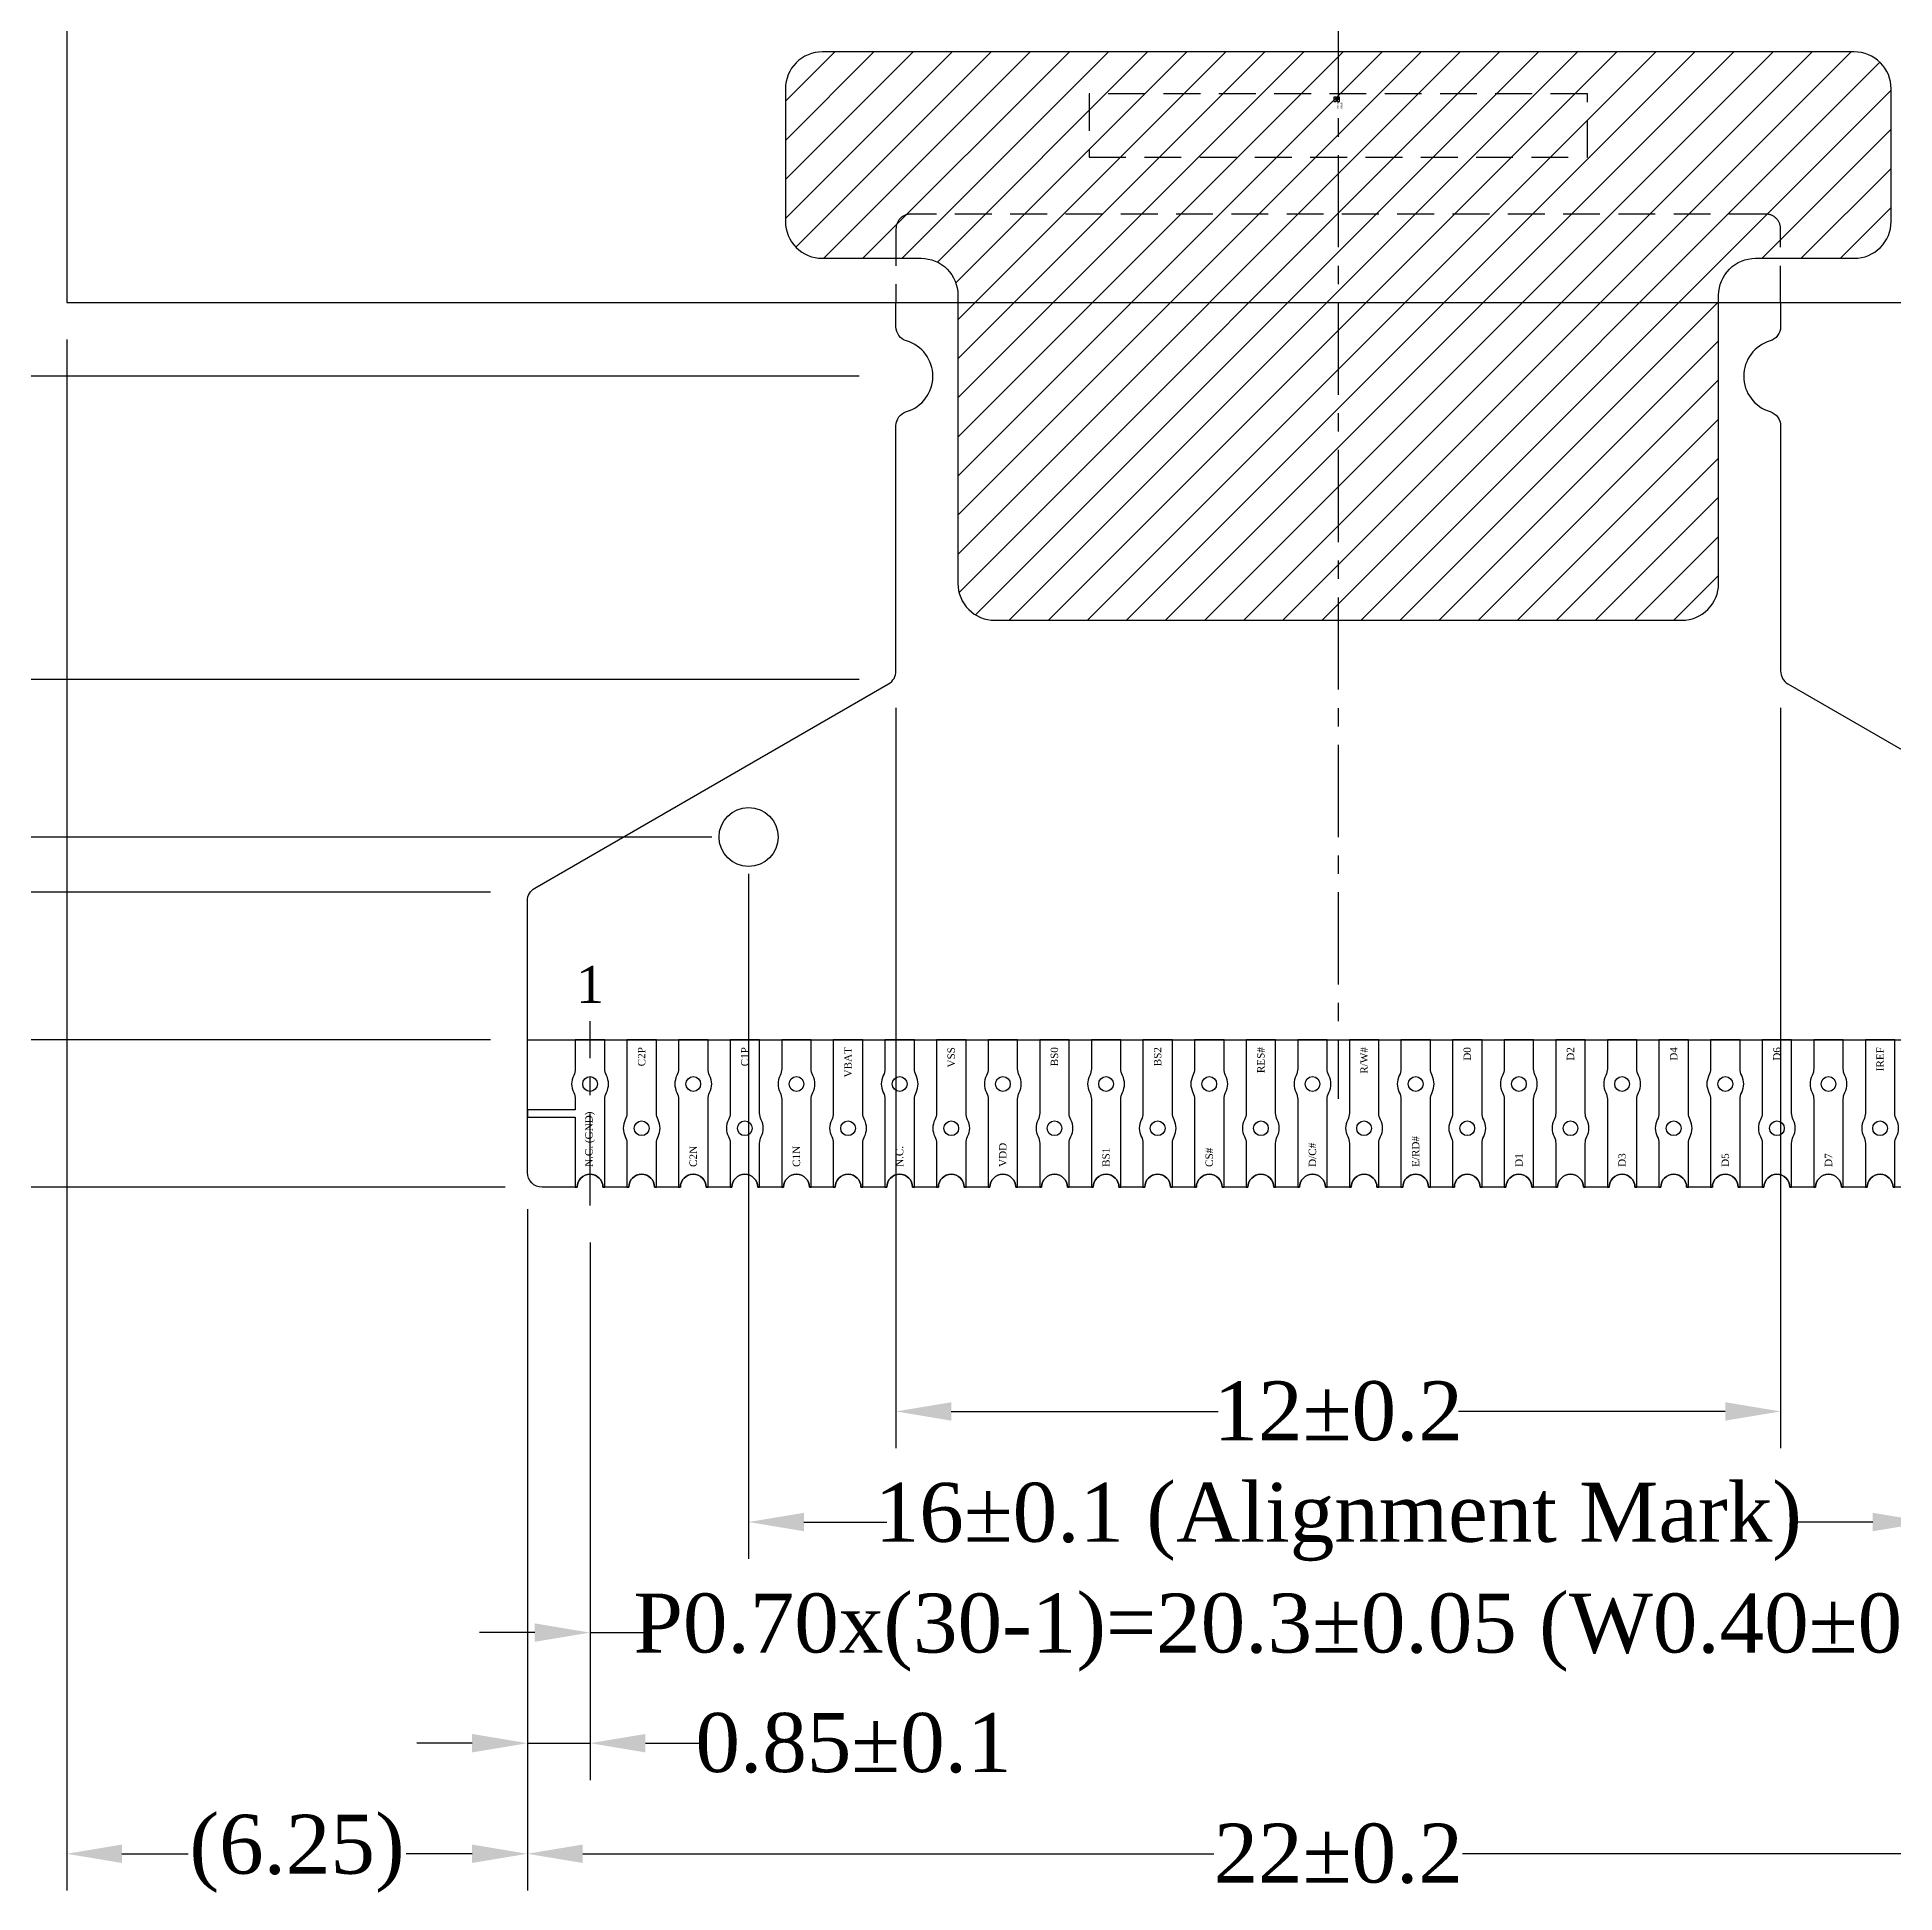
# Model space of a CAD drawing. Header units: millimetres. Extents: x -1 to 120, y 0 to 80.
# Drawn here: x 13.54 to 38.74, y 18.61 to 43.78 of the extents above; entities that cross this region are included whole.
import ezdxf

# ---------------------------------------------------------------- set-up
doc = ezdxf.new("R2010")
doc.units = ezdxf.units.MM
doc.header["$MEASUREMENT"] = 0
doc.linetypes.add('CENTER', pattern=[2, 1.25, -0.25, 0.25, -0.25])
doc.linetypes.add('DASHED', pattern=[0.75, 0.5, -0.25])
for name, color, linetype in [('Center', 1, 'CENTER'), ('Dimension', 7, 'Continuous'), ('Driver IC', 8, 'Continuous'), ('FPC', 30, 'Continuous'), ('IC-Lay1', 1, 'Continuous'), ('Index', 7, 'Continuous'), ('Tape', 6, 'Continuous')]:
    doc.layers.add(name, color=color, linetype=linetype)
doc.styles.get("Standard").update_dxf_attribs({"font": 'TIMES.TTF'})
doc.dimstyles.get("Standard").update_dxf_attribs({"dimtxt": 0.8, "dimasz": 0.75, "dimexe": 0.5, "dimexo": 0.5, "dimgap": 0.1, "dimtad": 0, "dimdec": 3, "dimdsep": 46, "dimtxsty": 'Standard', "dimcen": 0.09, "dimadec": 0, "dimazin": 2, "dimtfac": 1, "dimtdec": 3, "dimtmove": 0, "dimatfit": 3, "dimfxl": 0, "dimtolj": 1, "dimarcsym": 0})

# ---------------------------------------------------------------- blocks, each defined once
blk = doc.blocks.new('*D11')
at = {"layer": 'Defpoints', "color": 0}
for p in [(13.94, 63.18), (4.7, 40.18), (13.94, 40.18)]:
    blk.add_point(p, dxfattribs=at)
at = {"layer": 'Dimension', "color": 0, "lineweight": -2}
for p, q in [((13.44, 63.18), (4.2, 63.18)), ((4.7, 62.43), (4.7, 56.385)), ((4.7, 40.93), (4.7, 46.975)), ((13.44, 40.18), (4.2, 40.18))]:
    blk.add_line(p, q, dxfattribs=at)
at = {"layer": 'Dimension', "color": 0}
for points in [[(4.575, 62.43), (4.825, 62.43), (4.7, 63.18)], [(4.575, 40.93), (4.825, 40.93), (4.7, 40.18)]]:
    blk.add_solid(points, dxfattribs=at)
at = {"layer": 'Dimension', "color": 0, "insert": (4.7, 51.68), "char_height": 0.8, "attachment_point": 5, "rotation": 90}
blk.add_mtext('\\A1;23±0.2 (Panel Size)', dxfattribs=at)
blk = doc.blocks.new('*D12')
at = {"layer": 'Defpoints', "color": 0}
for p in [(3.2, 63.18), (13.94, 63.18), (20.39, 28.18)]:
    blk.add_point(p, dxfattribs=at)
at = {"layer": 'Dimension', "color": 0, "lineweight": -2}
for p, q in [((13.44, 63.18), (2.7, 63.18)), ((3.2, 62.43), (3.2, 46.716)), ((3.2, 28.93), (3.2, 44.644)), ((19.89, 28.18), (2.7, 28.18))]:
    blk.add_line(p, q, dxfattribs=at)
at = {"layer": 'Dimension', "color": 0}
for points in [[(3.075, 62.43), (3.325, 62.43), (3.2, 63.18)], [(3.075, 28.93), (3.325, 28.93), (3.2, 28.18)]]:
    blk.add_solid(points, dxfattribs=at)
at = {"layer": 'Dimension', "color": 0, "insert": (3.2, 45.68), "char_height": 0.8, "attachment_point": 5, "rotation": 90}
blk.add_mtext('\\A1;(35)', dxfattribs=at)
blk = doc.blocks.new('*D35')
at = {"layer": 'Defpoints', "color": 0}
for p in [(13.94, 40.18), (4.7, 28.18), (20.39, 28.18)]:
    blk.add_point(p, dxfattribs=at)
at = {"layer": 'Dimension', "color": 0, "lineweight": -2}
for p, q in [((13.44, 40.18), (4.2, 40.18)), ((4.7, 39.43), (4.7, 35.786)), ((4.7, 28.93), (4.7, 32.574)), ((19.89, 28.18), (4.2, 28.18))]:
    blk.add_line(p, q, dxfattribs=at)
at = {"layer": 'Dimension', "color": 0}
for points in [[(4.575, 39.43), (4.825, 39.43), (4.7, 40.18)], [(4.575, 28.93), (4.825, 28.93), (4.7, 28.18)]]:
    blk.add_solid(points, dxfattribs=at)
at = {"layer": 'Dimension', "color": 0, "insert": (4.7, 34.18), "char_height": 0.8, "attachment_point": 5, "rotation": 90}
blk.add_mtext('\\A1;12±0.3', dxfattribs=at)
blk = doc.blocks.new('*D36')
at = {"layer": 'Defpoints', "color": 0}
for p in [(21.04, 27.93), (41.34, 27.93), (41.34, 22.138)]:
    blk.add_point(p, dxfattribs=at)
at = {"layer": 'Dimension', "color": 0, "lineweight": -2}
for p, q in [((21.04, 27.43), (21.04, 21.638)), ((41.34, 27.43), (41.34, 21.638)), ((20.29, 22.138), (19.54, 22.138)), ((21.04, 22.138), (21.834, 22.138)), ((41.34, 22.138), (40.546, 22.138)), ((42.09, 22.138), (42.84, 22.138))]:
    blk.add_line(p, q, dxfattribs=at)
at = {"layer": 'Dimension', "color": 0}
for points in [[(20.29, 22.263), (20.29, 22.013), (21.04, 22.138)], [(42.09, 22.263), (42.09, 22.013), (41.34, 22.138)]]:
    blk.add_solid(points, dxfattribs=at)
at = {"layer": 'Dimension', "color": 0, "insert": (31.19, 22.138), "char_height": 0.8, "attachment_point": 5}
blk.add_mtext('\\A1;P0.70x(30-1)=20.3±0.05 (W0.40%%p0.03)', dxfattribs=at)
blk = doc.blocks.new('*D37')
at = {"layer": 'Defpoints', "color": 0}
for p in [(20.19, 28.38), (21.04, 27.93), (21.04, 20.638)]:
    blk.add_point(p, dxfattribs=at)
at = {"layer": 'Dimension', "color": 0, "lineweight": -2}
for p, q in [((20.19, 27.88), (20.19, 20.138)), ((21.04, 27.43), (21.04, 20.138)), ((19.44, 20.638), (18.69, 20.638)), ((20.19, 20.638), (21.04, 20.638)), ((21.79, 20.638), (22.54, 20.638))]:
    blk.add_line(p, q, dxfattribs=at)
at = {"layer": 'Dimension', "color": 0}
for points in [[(19.44, 20.763), (19.44, 20.513), (20.19, 20.638)], [(21.79, 20.763), (21.79, 20.513), (21.04, 20.638)]]:
    blk.add_solid(points, dxfattribs=at)
at = {"layer": 'Dimension', "color": 0, "insert": (24.614, 20.638), "char_height": 0.8, "attachment_point": 5}
blk.add_mtext('\\A1;0.85±0.1', dxfattribs=at)
blk = doc.blocks.new('*D38')
at = {"layer": 'Defpoints', "color": 0}
for p in [(23.19, 32.93), (39.19, 32.93), (23.19, 23.638)]:
    blk.add_point(p, dxfattribs=at)
at = {"layer": 'Dimension', "color": 0, "lineweight": -2}
for p, q in [((23.19, 32.43), (23.19, 23.138)), ((39.19, 32.43), (39.19, 23.138)), ((23.94, 23.638), (25.065, 23.638)), ((38.44, 23.638), (37.315, 23.638))]:
    blk.add_line(p, q, dxfattribs=at)
at = {"layer": 'Dimension', "color": 0}
for points in [[(23.94, 23.763), (23.94, 23.513), (23.19, 23.638)], [(38.44, 23.763), (38.44, 23.513), (39.19, 23.638)]]:
    blk.add_solid(points, dxfattribs=at)
at = {"layer": 'Dimension', "color": 0, "insert": (31.19, 23.638), "char_height": 0.8, "attachment_point": 5}
blk.add_mtext('\\A1;16±0.1 (Alignment Mark)', dxfattribs=at)
blk = doc.blocks.new('*D39')
at = {"layer": 'Defpoints', "color": 0}
for p in [(20.19, 28.38), (42.19, 28.38), (20.19, 19.138)]:
    blk.add_point(p, dxfattribs=at)
at = {"layer": 'Dimension', "color": 0, "lineweight": -2}
for p, q in [((20.19, 27.88), (20.19, 18.638)), ((42.19, 27.88), (42.19, 18.638)), ((20.94, 19.138), (29.503, 19.138)), ((41.44, 19.138), (32.877, 19.138))]:
    blk.add_line(p, q, dxfattribs=at)
at = {"layer": 'Dimension', "color": 0}
for points in [[(20.94, 19.263), (20.94, 19.013), (20.19, 19.138)], [(41.44, 19.263), (41.44, 19.013), (42.19, 19.138)]]:
    blk.add_solid(points, dxfattribs=at)
at = {"layer": 'Dimension', "color": 0, "insert": (31.19, 19.138), "char_height": 0.8, "attachment_point": 5}
blk.add_mtext('\\A1;22±0.2', dxfattribs=at)
blk = doc.blocks.new('*D40')
at = {"layer": 'Defpoints', "color": 0}
for p in [(10.7, 32.18), (20.19, 32.18), (20.39, 28.18)]:
    blk.add_point(p, dxfattribs=at)
at = {"layer": 'Dimension', "color": 0, "lineweight": -2}
for p, q in [((19.69, 32.18), (10.2, 32.18)), ((10.7, 31.43), (10.7, 30.546)), ((10.7, 28.93), (10.7, 29.814)), ((19.89, 28.18), (10.2, 28.18))]:
    blk.add_line(p, q, dxfattribs=at)
at = {"layer": 'Dimension', "color": 0}
for points in [[(10.575, 31.43), (10.825, 31.43), (10.7, 32.18)], [(10.575, 28.93), (10.825, 28.93), (10.7, 28.18)]]:
    blk.add_solid(points, dxfattribs=at)
at = {"layer": 'Dimension', "color": 0, "insert": (10.7, 30.18), "char_height": 0.8, "attachment_point": 5, "rotation": 90}
blk.add_mtext('\\A1;4', dxfattribs=at)
blk = doc.blocks.new('*D41')
at = {"layer": 'Defpoints', "color": 0}
for p in [(7.7, 35.067), (25.19, 35.067), (20.39, 28.18)]:
    blk.add_point(p, dxfattribs=at)
at = {"layer": 'Dimension', "color": 0, "lineweight": -2}
for p, q in [((24.69, 35.067), (7.2, 35.067)), ((7.7, 34.317), (7.7, 33.001)), ((7.7, 28.93), (7.7, 30.246)), ((19.89, 28.18), (7.2, 28.18))]:
    blk.add_line(p, q, dxfattribs=at)
at = {"layer": 'Dimension', "color": 0}
for points in [[(7.575, 34.317), (7.825, 34.317), (7.7, 35.067)], [(7.575, 28.93), (7.825, 28.93), (7.7, 28.18)]]:
    blk.add_solid(points, dxfattribs=at)
at = {"layer": 'Dimension', "color": 0, "insert": (7.7, 31.623), "char_height": 0.8, "attachment_point": 5, "rotation": 90}
blk.add_mtext('\\A1;6.887', dxfattribs=at)
blk = doc.blocks.new('*D42')
at = {"layer": 'Defpoints', "color": 0}
for p in [(6.2, 39.18), (25.19, 39.18), (20.39, 28.18)]:
    blk.add_point(p, dxfattribs=at)
at = {"layer": 'Dimension', "color": 0, "lineweight": -2}
for p, q in [((24.69, 39.18), (5.7, 39.18)), ((6.2, 38.43), (6.2, 34.229)), ((6.2, 28.93), (6.2, 33.131)), ((19.89, 28.18), (5.7, 28.18))]:
    blk.add_line(p, q, dxfattribs=at)
at = {"layer": 'Dimension', "color": 0}
for points in [[(6.075, 38.43), (6.325, 38.43), (6.2, 39.18)], [(6.075, 28.93), (6.325, 28.93), (6.2, 28.18)]]:
    blk.add_solid(points, dxfattribs=at)
at = {"layer": 'Dimension', "color": 0, "insert": (6.2, 33.68), "char_height": 0.8, "attachment_point": 5, "rotation": 90}
blk.add_mtext('\\A1;11', dxfattribs=at)
blk = doc.blocks.new('*D43')
at = {"layer": 'Defpoints', "color": 0}
for p in [(23.19, 32.93), (9.2, 28.18), (20.39, 28.18)]:
    blk.add_point(p, dxfattribs=at)
at = {"layer": 'Dimension', "color": 0, "lineweight": -2}
for p, q in [((22.69, 32.93), (8.7, 32.93)), ((9.2, 32.18), (9.2, 31.64)), ((9.2, 28.93), (9.2, 29.47)), ((19.89, 28.18), (8.7, 28.18))]:
    blk.add_line(p, q, dxfattribs=at)
at = {"layer": 'Dimension', "color": 0}
for points in [[(9.075, 32.18), (9.325, 32.18), (9.2, 32.93)], [(9.075, 28.93), (9.325, 28.93), (9.2, 28.18)]]:
    blk.add_solid(points, dxfattribs=at)
at = {"layer": 'Dimension', "color": 0, "insert": (9.2, 30.555), "char_height": 0.8, "attachment_point": 5, "rotation": 90}
blk.add_mtext('\\A1;4.75', dxfattribs=at)
blk = doc.blocks.new('*D44')
at = {"layer": 'Defpoints', "color": 0}
for p in [(13.94, 40.18), (20.19, 28.38), (13.94, 19.138)]:
    blk.add_point(p, dxfattribs=at)
at = {"layer": 'Dimension', "color": 0, "lineweight": -2}
for p, q in [((13.94, 39.68), (13.94, 18.638)), ((20.19, 27.88), (20.19, 18.638)), ((14.69, 19.138), (15.586, 19.138)), ((19.44, 19.138), (18.544, 19.138))]:
    blk.add_line(p, q, dxfattribs=at)
at = {"layer": 'Dimension', "color": 0}
for points in [[(14.69, 19.263), (14.69, 19.013), (13.94, 19.138)], [(19.44, 19.263), (19.44, 19.013), (20.19, 19.138)]]:
    blk.add_solid(points, dxfattribs=at)
at = {"layer": 'Dimension', "color": 0, "insert": (17.065, 19.138), "char_height": 0.8, "attachment_point": 5}
blk.add_mtext('\\A1;(6.25)', dxfattribs=at)
blk = doc.blocks.new('*D32')
at = {"layer": 'Defpoints', "color": 0}
for p in [(20.19, 30.18), (12.2, 28.18), (20.39, 28.18)]:
    blk.add_point(p, dxfattribs=at)
at = {"layer": 'Dimension', "color": 0, "lineweight": -2}
for p, q in [((19.69, 30.18), (11.7, 30.18)), ((12.2, 29.43), (12.2, 28.93)), ((19.89, 28.18), (11.7, 28.18)), ((12.2, 28.18), (12.2, 27.43))]:
    blk.add_line(p, q, dxfattribs=at)
at = {"layer": 'Dimension', "color": 0}
for points in [[(12.075, 29.43), (12.325, 29.43), (12.2, 30.18)], [(12.075, 28.93), (12.325, 28.93), (12.2, 28.18)]]:
    blk.add_solid(points, dxfattribs=at)
at = {"layer": 'Dimension', "color": 0, "insert": (12.2, 26.063), "char_height": 0.8, "attachment_point": 5, "rotation": 90}
blk.add_mtext('\\A1;2±0.3', dxfattribs=at)
blk = doc.blocks.new('*D33')
at = {"layer": 'Defpoints', "color": 0}
for p in [(25.19, 35.182), (37.19, 35.182), (25.19, 25.138)]:
    blk.add_point(p, dxfattribs=at)
at = {"layer": 'Dimension', "color": 0, "lineweight": -2}
for p, q in [((25.19, 34.682), (25.19, 24.638)), ((37.19, 34.682), (37.19, 24.638)), ((25.94, 25.138), (29.56, 25.138)), ((36.44, 25.138), (32.82, 25.138))]:
    blk.add_line(p, q, dxfattribs=at)
at = {"layer": 'Dimension', "color": 0}
for points in [[(25.94, 25.263), (25.94, 25.013), (25.19, 25.138)], [(36.44, 25.263), (36.44, 25.013), (37.19, 25.138)]]:
    blk.add_solid(points, dxfattribs=at)
at = {"layer": 'Dimension', "color": 0, "insert": (31.19, 25.138), "char_height": 0.8, "attachment_point": 5}
blk.add_mtext('\\A1;12±0.2', dxfattribs=at)

msp = doc.modelspace()

# ---------------------------------------------------------------- hatches: boundary and pattern name
at = {"layer": 'Tape'}
h = msp.add_hatch(dxfattribs=at)
h.set_pattern_fill('ANSI31', color=256, scale=3, style=0)
h.set_pattern_definition([(45, (-1.4413, -1.84385), (-0.265165, 0.265165), [])])
h.paths.add_polyline_path([(36.85, 40.78), (38.19, 40.78, 0.4142136), (38.69, 41.28), (38.69, 43.08, 0.4142136), (38.19, 43.58), (24.19, 43.58, 0.4142136), (23.69, 43.08), (23.69, 41.28, 0.4142136), (24.19, 40.78), (25.53, 40.78, -0.4142136), (26.03, 40.28), (26.03, 36.3699, 0.4142136), (26.53, 35.8699), (35.85, 35.8699, 0.4142136), (36.35, 36.3699), (36.35, 40.28, -0.4142136)])

# ---------------------------------------------------------------- linework, layer by layer
msp.add_lwpolyline([(13.94, 40.18), (48.44, 40.18), (48.44, 63.18), (13.94, 63.18)], close=True)
at = {"layer": 'Center'}
for p, q in [((31.19, 64.18), (31.19, 29.38)), ((21.04, 27.93), (21.04, 30.43))]:
    msp.add_line(p, q, dxfattribs=at)
at = {"layer": 'Driver IC', "linetype": 'DASHED'}
msp.add_lwpolyline([(27.81, 42.15), (34.57, 42.15), (34.57, 43.01), (27.81, 43.01)], close=True, dxfattribs=at)
at = {"layer": 'FPC', "color": 34}
msp.add_line((20.19, 30.18), (42.19, 30.18), dxfattribs=at)
at = {"layer": 'FPC', "linetype": 'DASHED'}
msp.add_lwpolyline([(37.19, 40.18), (37.19, 41.18, 0.4142136), (36.99, 41.38), (25.39, 41.38, 0.4142136), (25.19, 41.18), (25.19, 40.18)], format="xyb", dxfattribs=at)
at = {"layer": 'FPC'}
for points in [[(39.065, 28.18), (38.715, 28.18, 1), (38.365, 28.18), (38.015, 28.18, 1), (37.665, 28.18), (37.315, 28.18, 1), (36.965, 28.18), (36.615, 28.18, 1), (36.265, 28.18), (35.915, 28.18, 1), (35.565, 28.18), (35.215, 28.18, 1), (34.865, 28.18), (34.515, 28.18, 1), (34.165, 28.18), (33.815, 28.18, 1), (33.465, 28.18), (33.115, 28.18, 1), (32.765, 28.18), (32.415, 28.18, 1), (32.065, 28.18), (31.715, 28.18, 1), (31.365, 28.18), (31.015, 28.18, 1), (30.665, 28.18), (30.315, 28.18, 1), (29.965, 28.18), (29.615, 28.18, 1), (29.265, 28.18), (28.915, 28.18, 1), (28.565, 28.18), (28.215, 28.18, 1), (27.865, 28.18), (27.515, 28.18, 1), (27.165, 28.18), (26.815, 28.18, 1), (26.465, 28.18), (26.115, 28.18, 1), (25.765, 28.18), (25.415, 28.18, 1), (25.065, 28.18), (24.715, 28.18, 1), (24.365, 28.18), (24.015, 28.18, 1), (23.665, 28.18), (23.315, 28.18, 1), (22.965, 28.18), (22.615, 28.18, 1), (22.265, 28.18), (21.915, 28.18, 1), (21.565, 28.18), (21.215, 28.18, 1), (20.865, 28.18), (20.39, 28.18, -0.4142136), (20.19, 28.38), (20.19, 32.0645, -0.2679492), (20.29, 32.2377), (25.09, 35.009, 0.2679492), (25.19, 35.1822), (25.19, 38.5092, -0.3316793), (25.3329, 38.7008, 0.745356), (25.3329, 39.6592, -0.3316793), (25.19, 39.8508), (25.19, 40.18)], [(37.19, 40.18), (37.19, 39.8508, -0.3316793), (37.0471, 39.6592, 0.745356), (37.0471, 38.7008, -0.3316793), (37.19, 38.5092), (37.19, 35.1822, 0.2679492), (37.29, 35.009), (42.09, 32.2377, -0.2679492)]]:
    msp.add_lwpolyline(points, format="xyb", dxfattribs=at)
at = {"layer": 'FPC', "color": 7}
for points in [[(21.215, 28.18), (21.24, 28.18), (21.24, 29.3738, -0.1195351), (21.2622, 29.4655, 0.2425356), (21.2622, 29.6945, -0.1195351), (21.24, 29.7862), (21.24, 30.18), (20.84, 30.18), (20.84, 29.7862, -0.1195351), (20.8178, 29.6945, 0.2425356), (20.8178, 29.4655, -0.1195351), (20.84, 29.3738), (20.84, 29.23), (20.19, 29.23), (20.19, 29.13), (20.84, 29.13), (20.84, 28.18), (20.865, 28.18, -1)], [(21.915, 28.18), (21.94, 28.18), (21.94, 28.7738, -0.1195351), (21.9622, 28.8655, 0.2425356), (21.9622, 29.0945, -0.1195351), (21.94, 29.1862), (21.94, 30.18), (21.54, 30.18), (21.54, 29.1862, -0.1195351), (21.5178, 29.0945, 0.2425356), (21.5178, 28.8655, -0.1195351), (21.54, 28.7738), (21.54, 28.18), (21.565, 28.18, -1)], [(22.615, 28.18), (22.64, 28.18), (22.64, 29.3738, -0.1195351), (22.6622, 29.4655, 0.2425356), (22.6622, 29.6945, -0.1195351), (22.64, 29.7862), (22.64, 30.18), (22.24, 30.18), (22.24, 29.7862, -0.1195351), (22.2178, 29.6945, 0.2425356), (22.2178, 29.4655, -0.1195351), (22.24, 29.3738), (22.24, 28.18), (22.265, 28.18, -1)], [(23.315, 28.18), (23.34, 28.18), (23.34, 28.7738, -0.1195351), (23.3622, 28.8655, 0.2425356), (23.3622, 29.0945, -0.1195351), (23.34, 29.1862), (23.34, 30.18), (22.94, 30.18), (22.94, 29.1862, -0.1195351), (22.9178, 29.0945, 0.2425356), (22.9178, 28.8655, -0.1195351), (22.94, 28.7738), (22.94, 28.18), (22.965, 28.18, -1)], [(24.015, 28.18), (24.04, 28.18), (24.04, 29.3738, -0.1195351), (24.0622, 29.4655, 0.2425356), (24.0622, 29.6945, -0.1195351), (24.04, 29.7862), (24.04, 30.18), (23.64, 30.18), (23.64, 29.7862, -0.1195351), (23.6178, 29.6945, 0.2425356), (23.6178, 29.4655, -0.1195351), (23.64, 29.3738), (23.64, 28.18), (23.665, 28.18, -1)], [(24.715, 28.18), (24.74, 28.18), (24.74, 28.7738, -0.1195351), (24.7622, 28.8655, 0.2425356), (24.7622, 29.0945, -0.1195351), (24.74, 29.1862), (24.74, 30.18), (24.34, 30.18), (24.34, 29.1862, -0.1195351), (24.3178, 29.0945, 0.2425356), (24.3178, 28.8655, -0.1195351), (24.34, 28.7738), (24.34, 28.18), (24.365, 28.18, -1)], [(25.415, 28.18), (25.44, 28.18), (25.44, 29.3738, -0.1195351), (25.4622, 29.4655, 0.2425356), (25.4622, 29.6945, -0.1195351), (25.44, 29.7862), (25.44, 30.18), (25.04, 30.18), (25.04, 29.7862, -0.1195351), (25.0178, 29.6945, 0.2425356), (25.0178, 29.4655, -0.1195351), (25.04, 29.3738), (25.04, 28.18), (25.065, 28.18, -1)], [(26.115, 28.18), (26.14, 28.18), (26.14, 28.7738, -0.1195351), (26.1622, 28.8655, 0.2425356), (26.1622, 29.0945, -0.1195351), (26.14, 29.1862), (26.14, 30.18), (25.74, 30.18), (25.74, 29.1862, -0.1195351), (25.7178, 29.0945, 0.2425356), (25.7178, 28.8655, -0.1195351), (25.74, 28.7738), (25.74, 28.18), (25.765, 28.18, -1)], [(26.815, 28.18), (26.84, 28.18), (26.84, 29.3738, -0.1195351), (26.8622, 29.4655, 0.2425356), (26.8622, 29.6945, -0.1195351), (26.84, 29.7862), (26.84, 30.18), (26.44, 30.18), (26.44, 29.7862, -0.1195351), (26.4178, 29.6945, 0.2425356), (26.4178, 29.4655, -0.1195351), (26.44, 29.3738), (26.44, 28.18), (26.465, 28.18, -1)], [(27.515, 28.18), (27.54, 28.18), (27.54, 28.7738, -0.1195351), (27.5622, 28.8655, 0.2425356), (27.5622, 29.0945, -0.1195351), (27.54, 29.1862), (27.54, 30.18), (27.14, 30.18), (27.14, 29.1862, -0.1195351), (27.1178, 29.0945, 0.2425356), (27.1178, 28.8655, -0.1195351), (27.14, 28.7738), (27.14, 28.18), (27.165, 28.18, -1)], [(28.215, 28.18), (28.24, 28.18), (28.24, 29.3738, -0.1195351), (28.2622, 29.4655, 0.2425356), (28.2622, 29.6945, -0.1195351), (28.24, 29.7862), (28.24, 30.18), (27.84, 30.18), (27.84, 29.7862, -0.1195351), (27.8178, 29.6945, 0.2425356), (27.8178, 29.4655, -0.1195351), (27.84, 29.3738), (27.84, 28.18), (27.865, 28.18, -1)], [(28.915, 28.18), (28.94, 28.18), (28.94, 28.7738, -0.1195351), (28.9622, 28.8655, 0.2425356), (28.9622, 29.0945, -0.1195351), (28.94, 29.1862), (28.94, 30.18), (28.54, 30.18), (28.54, 29.1862, -0.1195351), (28.5178, 29.0945, 0.2425356), (28.5178, 28.8655, -0.1195351), (28.54, 28.7738), (28.54, 28.18), (28.565, 28.18, -1)], [(29.615, 28.18), (29.64, 28.18), (29.64, 29.3738, -0.1195351), (29.6622, 29.4655, 0.2425356), (29.6622, 29.6945, -0.1195351), (29.64, 29.7862), (29.64, 30.18), (29.24, 30.18), (29.24, 29.7862, -0.1195351), (29.2178, 29.6945, 0.2425356), (29.2178, 29.4655, -0.1195351), (29.24, 29.3738), (29.24, 28.18), (29.265, 28.18, -1)], [(30.315, 28.18), (30.34, 28.18), (30.34, 28.7738, -0.1195351), (30.3622, 28.8655, 0.2425356), (30.3622, 29.0945, -0.1195351), (30.34, 29.1862), (30.34, 30.18), (29.94, 30.18), (29.94, 29.1862, -0.1195351), (29.9178, 29.0945, 0.2425356), (29.9178, 28.8655, -0.1195351), (29.94, 28.7738), (29.94, 28.18), (29.965, 28.18, -1)], [(31.015, 28.18), (31.04, 28.18), (31.04, 29.3738, -0.1195351), (31.0622, 29.4655, 0.2425356), (31.0622, 29.6945, -0.1195351), (31.04, 29.7862), (31.04, 30.18), (30.64, 30.18), (30.64, 29.7862, -0.1195351), (30.6178, 29.6945, 0.2425356), (30.6178, 29.4655, -0.1195351), (30.64, 29.3738), (30.64, 28.18), (30.665, 28.18, -1)], [(31.715, 28.18), (31.74, 28.18), (31.74, 28.7738, -0.1195351), (31.7622, 28.8655, 0.2425356), (31.7622, 29.0945, -0.1195351), (31.74, 29.1862), (31.74, 30.18), (31.34, 30.18), (31.34, 29.1862, -0.1195351), (31.3178, 29.0945, 0.2425356), (31.3178, 28.8655, -0.1195351), (31.34, 28.7738), (31.34, 28.18), (31.365, 28.18, -1)], [(32.415, 28.18), (32.44, 28.18), (32.44, 29.3738, -0.1195351), (32.4622, 29.4655, 0.2425356), (32.4622, 29.6945, -0.1195351), (32.44, 29.7862), (32.44, 30.18), (32.04, 30.18), (32.04, 29.7862, -0.1195351), (32.0178, 29.6945, 0.2425356), (32.0178, 29.4655, -0.1195351), (32.04, 29.3738), (32.04, 28.18), (32.065, 28.18, -1)], [(33.115, 28.18), (33.14, 28.18), (33.14, 28.7738, -0.1195351), (33.1622, 28.8655, 0.2425356), (33.1622, 29.0945, -0.1195351), (33.14, 29.1862), (33.14, 30.18), (32.74, 30.18), (32.74, 29.1862, -0.1195351), (32.7178, 29.0945, 0.2425356), (32.7178, 28.8655, -0.1195351), (32.74, 28.7738), (32.74, 28.18), (32.765, 28.18, -1)], [(33.815, 28.18), (33.84, 28.18), (33.84, 29.3738, -0.1195351), (33.8622, 29.4655, 0.2425356), (33.8622, 29.6945, -0.1195351), (33.84, 29.7862), (33.84, 30.18), (33.44, 30.18), (33.44, 29.7862, -0.1195351), (33.4178, 29.6945, 0.2425356), (33.4178, 29.4655, -0.1195351), (33.44, 29.3738), (33.44, 28.18), (33.465, 28.18, -1)], [(34.515, 28.18), (34.54, 28.18), (34.54, 28.7738, -0.1195351), (34.5622, 28.8655, 0.2425356), (34.5622, 29.0945, -0.1195351), (34.54, 29.1862), (34.54, 30.18), (34.14, 30.18), (34.14, 29.1862, -0.1195351), (34.1178, 29.0945, 0.2425356), (34.1178, 28.8655, -0.1195351), (34.14, 28.7738), (34.14, 28.18), (34.165, 28.18, -1)], [(35.215, 28.18), (35.24, 28.18), (35.24, 29.3738, -0.1195351), (35.2622, 29.4655, 0.2425356), (35.2622, 29.6945, -0.1195351), (35.24, 29.7862), (35.24, 30.18), (34.84, 30.18), (34.84, 29.7862, -0.1195351), (34.8178, 29.6945, 0.2425356), (34.8178, 29.4655, -0.1195351), (34.84, 29.3738), (34.84, 28.18), (34.865, 28.18, -1)], [(35.915, 28.18), (35.94, 28.18), (35.94, 28.7738, -0.1195351), (35.9622, 28.8655, 0.2425356), (35.9622, 29.0945, -0.1195351), (35.94, 29.1862), (35.94, 30.18), (35.54, 30.18), (35.54, 29.1862, -0.1195351), (35.5178, 29.0945, 0.2425356), (35.5178, 28.8655, -0.1195351), (35.54, 28.7738), (35.54, 28.18), (35.565, 28.18, -1)], [(36.615, 28.18), (36.64, 28.18), (36.64, 29.3738, -0.1195351), (36.6622, 29.4655, 0.2425356), (36.6622, 29.6945, -0.1195351), (36.64, 29.7862), (36.64, 30.18), (36.24, 30.18), (36.24, 29.7862, -0.1195351), (36.2178, 29.6945, 0.2425356), (36.2178, 29.4655, -0.1195351), (36.24, 29.3738), (36.24, 28.18), (36.265, 28.18, -1)], [(37.315, 28.18), (37.34, 28.18), (37.34, 28.7738, -0.1195351), (37.3622, 28.8655, 0.2425356), (37.3622, 29.0945, -0.1195351), (37.34, 29.1862), (37.34, 30.18), (36.94, 30.18), (36.94, 29.1862, -0.1195351), (36.9178, 29.0945, 0.2425356), (36.9178, 28.8655, -0.1195351), (36.94, 28.7738), (36.94, 28.18), (36.965, 28.18, -1)], [(38.015, 28.18), (38.04, 28.18), (38.04, 29.3738, -0.1195351), (38.0622, 29.4655, 0.2425356), (38.0622, 29.6945, -0.1195351), (38.04, 29.7862), (38.04, 30.18), (37.64, 30.18), (37.64, 29.7862, -0.1195351), (37.6178, 29.6945, 0.2425356), (37.6178, 29.4655, -0.1195351), (37.64, 29.3738), (37.64, 28.18), (37.665, 28.18, -1)], [(38.715, 28.18), (38.74, 28.18), (38.74, 28.7738, -0.1195351), (38.7622, 28.8655, 0.2425356), (38.7622, 29.0945, -0.1195351), (38.74, 29.1862), (38.74, 30.18), (38.34, 30.18), (38.34, 29.1862, -0.1195351), (38.3178, 29.0945, 0.2425356), (38.3178, 28.8655, -0.1195351), (38.34, 28.7738), (38.34, 28.18), (38.365, 28.18, -1)]]:
    msp.add_lwpolyline(points, format="xyb", close=True, dxfattribs=at)
at = {"layer": 'FPC', "color": 5}
msp.add_circle((23.19, 32.93), 0.4, dxfattribs=at)
at = {"layer": 'FPC', "color": 7}
for centre in [(21.04, 29.58), (22.44, 29.58), (23.84, 29.58), (25.24, 29.58), (26.64, 29.58), (28.04, 29.58), (29.44, 29.58), (30.84, 29.58), (32.24, 29.58), (33.64, 29.58), (35.04, 29.58), (36.44, 29.58), (37.84, 29.58), (21.74, 28.98), (23.14, 28.98), (24.54, 28.98), (25.94, 28.98), (27.34, 28.98), (28.74, 28.98), (30.14, 28.98), (31.54, 28.98), (32.94, 28.98), (34.34, 28.98), (35.74, 28.98), (37.14, 28.98), (38.54, 28.98)]:
    msp.add_circle(centre, 0.1, dxfattribs=at)
at = {"layer": 'IC-Lay1'}
for points in [[(31.129, 42.9065), (31.16, 42.9065), (31.16, 42.9655), (31.129, 42.9655), (31.129, 42.9065)], [(31.176, 42.9065), (31.207, 42.9065), (31.207, 42.9655), (31.176, 42.9655), (31.176, 42.9065)]]:
    msp.add_lwpolyline(points, dxfattribs=at)
at = {"layer": 'Tape', "ltscale": 0.5}
msp.add_lwpolyline([(38.19, 43.58), (24.19, 43.58, 0.4142136), (23.69, 43.08), (23.69, 41.28, 0.4142136), (24.19, 40.78), (25.53, 40.78, -0.4142136), (26.03, 40.28), (26.03, 36.3699, 0.4142136), (26.53, 35.8699), (35.85, 35.8699, 0.4142136), (36.35, 36.3699), (36.35, 40.28, -0.4142136), (36.85, 40.78), (38.19, 40.78, 0.4142136), (38.69, 41.28), (38.69, 43.08, 0.4142136)], format="xyb", close=True, dxfattribs=at)

# ---------------------------------------------------------------- texts
at = {"layer": 'IC-Lay1'}
for s, p in [('SEG64', (31.176, 42.8965)), ('SEG63', (31.223, 42.8965))]:
    msp.add_text(s, height=0.02, rotation=270, dxfattribs=at).set_placement(p)
at = {"layer": 'Index', "insert": (21.04, 30.68), "char_height": 0.5, "attachment_point": 8}
msp.add_mtext('{\\fTimes New Roman|b0|i0|c0|p18;1}', dxfattribs=at)
at = {"layer": 'Index', "char_height": 0.1, "rotation": 90}
for s, insert, attachment_point in [('C2P', (21.74, 30.08), 6), ('C1P', (23.14, 30.08), 6), ('VBAT', (24.54, 30.08), 6), ('VSS', (25.94, 30.08), 6), ('BS0', (27.34, 30.08), 6), ('BS2', (28.74, 30.08), 6), ('RES#', (30.14, 30.08), 6), ('R/W#', (31.54, 30.08), 6), ('D0', (32.94, 30.08), 6), ('D2', (34.34, 30.08), 6), ('D4', (35.74, 30.08), 6), ('D6', (37.14, 30.08), 6), ('IREF', (38.54, 30.08), 6), ('N.C. (GND)', (21.04, 28.455), 4), ('C2N', (22.44, 28.455), 4), ('C1N', (23.84, 28.455), 4), ('N.C.', (25.24, 28.455), 4), ('VDD', (26.64, 28.455), 4), ('D/C#', (30.84, 28.455), 4), ('E/RD#', (32.24, 28.455), 4), ('BS1', (28.04, 28.455), 4), ('CS#', (29.44, 28.455), 4), ('D1', (33.64, 28.455), 4), ('D3', (35.04, 28.455), 4), ('D5', (36.44, 28.455), 4), ('D7', (37.84, 28.455), 4)]:
    msp.add_mtext(s, dxfattribs=dict(at, insert=insert, attachment_point=attachment_point))

# ---------------------------------------------------------------- dimensions: what is measured, and where the dimension line sits
at = {"layer": 'Dimension'}
for base, p1, p2, text, override, picture, middle in [((3.2, 63.18), (20.39, 28.18), (13.94, 63.18), '(<>)', {"dimdec": 2}, '*D12', (3.2, 45.68)), ((4.7, 40.18), (13.94, 63.18), (13.94, 40.18), '<> (Panel Size)', {"dimtxt": 0.8, "dimtol": 1, "dimtp": 0.2, "dimtm": 0.2}, '*D11', (4.7, 51.68))]:
    dim = msp.add_linear_dim(base=base, p1=p1, p2=p2, angle=90, text=text, dimstyle='Standard', override=override, dxfattribs=at)
    dim.commit()
    dim.dimension.update_dxf_attribs({"geometry": picture, "text_midpoint": middle})
for base, p1, p2, override, picture, middle in [((4.7, 28.18), (13.94, 40.18), (20.39, 28.18), {"dimtxt": 0.8, "dimasz": 0.75, "dimexe": 0.5, "dimexo": 0.5, "dimgap": 0.1, "dimtih": 0, "dimtoh": 0, "dimdec": 3, "dimzin": 8, "dimazin": 2, "dimtol": 1, "dimlim": 0, "dimtp": 0.3, "dimtm": 0.3, "dimtzin": 8}, '*D35', (4.7, 34.18)), ((6.2, 39.18), (20.39, 28.18), (25.19, 39.18), {"dimtxt": 0.8, "dimasz": 0.75, "dimexe": 0.5, "dimexo": 0.5, "dimgap": 0.1, "dimtih": 0, "dimtoh": 0, "dimdec": 3, "dimzin": 8, "dimazin": 2, "dimtzin": 8}, '*D42', (6.2, 33.68)), ((7.7, 35.0668), (20.39, 28.18), (25.19, 35.0668), {"dimtxt": 0.8, "dimasz": 0.75, "dimexe": 0.5, "dimexo": 0.5, "dimgap": 0.1, "dimtih": 0, "dimtoh": 0, "dimdec": 3, "dimzin": 8, "dimazin": 2, "dimtzin": 8}, '*D41', (7.7, 31.6234)), ((9.2, 28.18), (23.19, 32.93), (20.39, 28.18), {"dimtxt": 0.8, "dimasz": 0.75, "dimexe": 0.5, "dimexo": 0.5, "dimgap": 0.1, "dimtih": 0, "dimtoh": 0, "dimdec": 3, "dimzin": 8, "dimazin": 2, "dimtzin": 8}, '*D43', (9.2, 30.555)), ((10.7, 32.18), (20.39, 28.18), (20.19, 32.18), {"dimtxt": 0.8, "dimasz": 0.75, "dimexe": 0.5, "dimexo": 0.5, "dimgap": 0.1, "dimtih": 0, "dimtoh": 0, "dimdec": 3, "dimzin": 8, "dimazin": 2, "dimtzin": 8}, '*D40', (10.7, 30.18)), ((12.2, 28.18), (20.19, 30.18), (20.39, 28.18), {"dimtxt": 0.8, "dimasz": 0.75, "dimexe": 0.5, "dimexo": 0.5, "dimgap": 0.1, "dimtih": 0, "dimtoh": 0, "dimdec": 3, "dimzin": 8, "dimazin": 2, "dimtol": 1, "dimtp": 0.3, "dimtm": 0.3, "dimtzin": 8}, '*D32', (12.2, 26.0628))]:
    dim = msp.add_linear_dim(base=base, p1=p1, p2=p2, angle=90, dimstyle='Standard', override=override, dxfattribs=at)
    dim.commit()
    dim.dimension.update_dxf_attribs({"geometry": picture, "text_midpoint": middle})
for base, p1, p2, text, override, picture, middle in [((13.94, 19.138), (20.19, 28.38), (13.94, 40.18), '(<>)', {"dimtxt": 0.8, "dimasz": 0.75, "dimexe": 0.5, "dimexo": 0.5, "dimgap": 0.1, "dimtih": 0, "dimtoh": 0, "dimdec": 3, "dimzin": 8, "dimazin": 2, "dimtzin": 8}, '*D44', (17.065, 19.138)), ((23.19, 23.638), (39.19, 32.93), (23.19, 32.93), '<> (Alignment Mark)', {"dimtxt": 0.8, "dimasz": 0.75, "dimexe": 0.5, "dimexo": 0.5, "dimgap": 0.1, "dimtih": 0, "dimtoh": 0, "dimdec": 3, "dimzin": 8, "dimazin": 2, "dimtol": 1, "dimtp": 0.1, "dimtm": 0.1, "dimtofl": 1, "dimtzin": 8}, '*D38', (31.19, 23.638)), ((41.34, 22.138), (21.04, 27.93), (41.34, 27.93), 'P0.70x(30-1)=<> (W0.40%%p0.03)', {"dimtxt": 0.8, "dimasz": 0.75, "dimexe": 0.5, "dimexo": 0.5, "dimgap": 0.1, "dimtih": 0, "dimtoh": 0, "dimdec": 3, "dimzin": 8, "dimazin": 2, "dimtol": 1, "dimtp": 0.05, "dimtm": 0.05, "dimtzin": 8}, '*D36', (31.19, 22.138))]:
    dim = msp.add_linear_dim(base=base, p1=p1, p2=p2, text=text, dimstyle='Standard', override=override, dxfattribs=at)
    dim.commit()
    dim.dimension.update_dxf_attribs({"geometry": picture, "text_midpoint": middle})
for base, p1, p2, override, picture, middle in [((25.19, 25.138), (37.19, 35.1822), (25.19, 35.1822), {"dimtxt": 0.8, "dimasz": 0.75, "dimexe": 0.5, "dimexo": 0.5, "dimgap": 0.1, "dimtih": 0, "dimtoh": 0, "dimdec": 3, "dimzin": 8, "dimazin": 2, "dimtol": 1, "dimtp": 0.2, "dimtm": 0.2, "dimtzin": 8}, '*D33', (31.19, 25.138)), ((21.04, 20.638), (20.19, 28.38), (21.04, 27.93), {"dimtxt": 0.8, "dimasz": 0.75, "dimexe": 0.5, "dimexo": 0.5, "dimgap": 0.1, "dimtih": 0, "dimtoh": 0, "dimdec": 3, "dimzin": 8, "dimazin": 2, "dimtol": 1, "dimtp": 0.1, "dimtm": 0.1, "dimtofl": 1, "dimtzin": 8}, '*D37', (24.6138, 20.638)), ((20.19, 19.138), (42.19, 28.38), (20.19, 28.38), {"dimtxt": 0.8, "dimasz": 0.75, "dimexe": 0.5, "dimexo": 0.5, "dimgap": 0.1, "dimtih": 0, "dimtoh": 0, "dimdec": 3, "dimzin": 8, "dimazin": 2, "dimtol": 1, "dimtp": 0.2, "dimtm": 0.2, "dimtzin": 8}, '*D39', (31.19, 19.138))]:
    dim = msp.add_linear_dim(base=base, p1=p1, p2=p2, dimstyle='Standard', override=override, dxfattribs=at)
    dim.commit()
    dim.dimension.update_dxf_attribs({"geometry": picture, "text_midpoint": middle})

doc.saveas('drawing.dxf')
